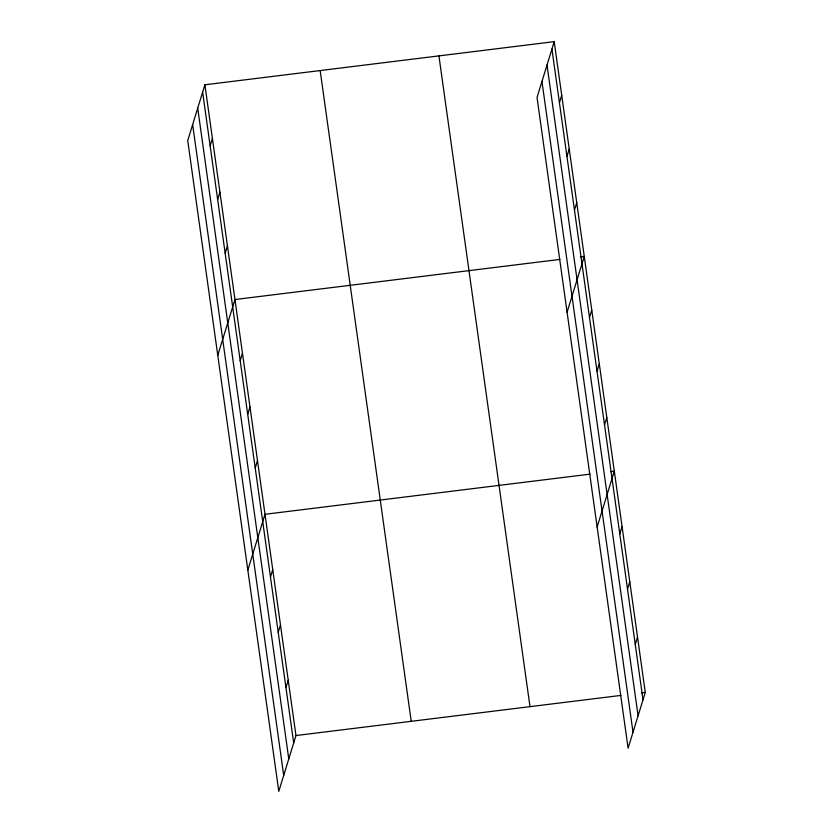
<?xml version="1.0" encoding="UTF-8"?>
<svg xmlns="http://www.w3.org/2000/svg" width="833" height="833" viewBox="0 0 833 833"><rect width="100%" height="100%" fill="white"/><g stroke="black" fill="none" stroke-linecap="round" stroke-linejoin="round"><path stroke-width="1.25" d="M204.897 84.789L187.727 140.59L278.795 791.35L295.965 735.549L204.897 84.789L554.205 41.65L645.273 692.41L628.103 748.211L537.035 97.451L554.205 41.65M210.135 145.858L212.405 138.476M217.652 199.545L219.922 192.163M225.16 253.232L227.43 245.85M217.777 355.337L234.948 299.536L559.922 259.407M240.185 360.616L242.465 353.223M247.703 414.303L249.973 406.91M255.221 467.99L257.491 460.607M247.838 570.095L264.998 514.294L589.972 474.154M270.475 576.988L272.745 569.605M278.212 632.309L280.482 624.917M285.948 687.621L288.228 680.238M559.443 102.719L561.713 95.337M566.961 156.406L569.231 149.024M574.468 210.093L576.738 202.711M567.086 312.198L584.256 256.397L580.414 256.876M589.493 317.477L591.763 310.095M597.011 371.164L599.281 363.782M604.519 424.851L606.799 417.468M597.136 526.956L614.306 471.155L610.464 471.624M619.773 533.849L622.053 526.466M627.52 589.17L629.79 581.788M635.256 644.482L637.526 637.099M295.965 735.549L620.939 695.42M641.431 692.889L645.273 692.41M551.925 49.032L643.003 699.793M547.01 65.016L638.088 715.776M541.95 81.478L633.018 732.238M438.929 55.884L529.996 706.644M320.164 70.555L411.231 721.316M202.627 92.171L293.695 742.932M197.713 108.144L288.78 758.915M192.642 124.606L283.709 775.377"/></g></svg>
